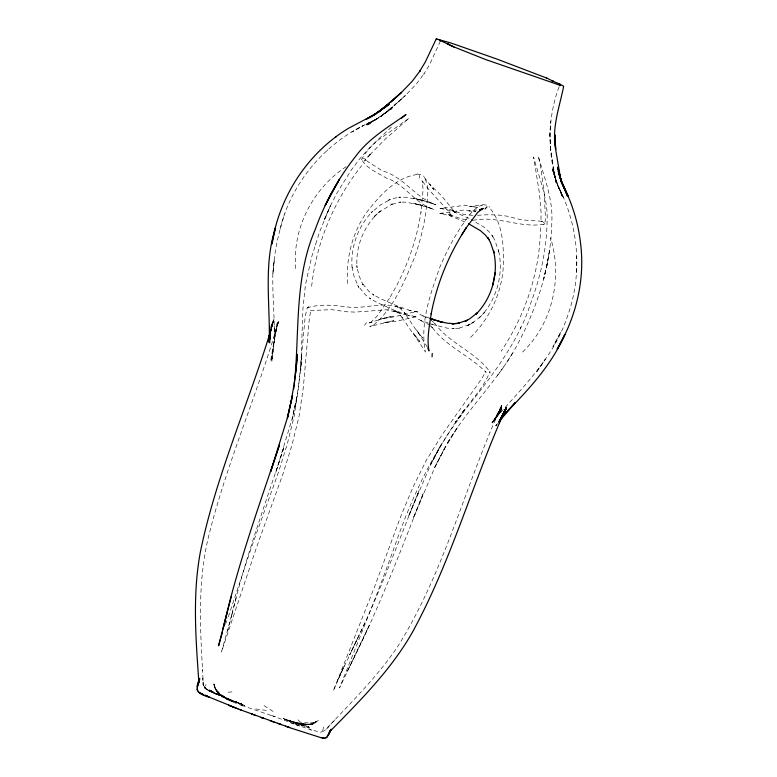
<?xml version="1.0" encoding="UTF-8"?>
<svg xmlns="http://www.w3.org/2000/svg" width="777" height="777" viewBox="0 0 777 777"><rect width="100%" height="100%" fill="white"/><g stroke="black" fill="none" stroke-linecap="round" stroke-linejoin="round"><path stroke-width="0.58" stroke-dasharray="3.88 2.91" d="M540.51 227.719C540.015 271.571 525.437 314.84 501.204 351.223M559.042 86.907C549.708 111.966 547.785 139.161 552.67 165.414L550.718 149.398L549.883 134.372L550.689 121.008L549.844 135.344L550.718 149.398L555.798 182.197L553.078 166.773L556.235 182.566L553.01 167.473L556.565 182.877L552.806 168.172L556.788 183.139L552.505 168.842L557.031 183.498L562.577 197.387L552.146 169.483L557.09 183.683L563.024 197.358L557.128 183.974L563.422 197.591L557.158 184.45C578.923 224.689 583.109 274.213 567.123 317.21C553.059 359.489 519.939 389.792 491.783 422.581M576.485 272.436L576.757 256.225M490.044 373.29L489.889 371.202C484.333 388.141 469.104 401.146 460.46 416.637C431.585 454.798 411.499 498.523 395.648 543.463C378.35 592.171 358.702 640.054 339.5 687.985L369.444 625.058L347.251 671.318C376.971 613.616 399.834 552.836 423.611 492.55L413.024 518.774L434.664 467.754L445.59 446.212L434.673 467.336L446.319 445.668L457.75 427.097L446.824 443.968C464.083 414.792 487.781 390.297 506.808 362.373C521.124 340.491 531.789 316.375 539.996 291.589C547.115 269.153 551.398 245.775 551.816 222.212C553.185 199.184 544.191 177.787 538.315 156.041L540.802 168.007L544.191 192.647L545.454 218.57L545.036 222.028L543.511 224.64L544.92 223.378M311.664 286.276C316.317 242.414 334.178 200.136 361.674 165.705M271.047 327.913L271.523 324.31L270.911 328.875M274.028 341.424L271.251 360.946L273.902 342.074L271.833 361.606C277.098 332.41 272.067 303.001 272.873 273.669L274.3 259.518L272.853 274.524C273.999 253.797 278.108 233.294 284.916 213.694M477.466 215.278L488.782 214.695L499.019 215.103L507.06 216.161L521.513 219.862L541.773 221.28L540.947 221.649L541.074 212.461L539.442 193.201L533.595 156.964C539.287 178.525 548.465 199.64 547.066 222.465C546.532 249.796 540.539 276.787 531.05 302.35C516.249 348.213 484.557 385.023 455.38 422.241L464.996 408.712L454.001 424.417L442.249 443.191L430.322 465.054L441.589 443.813L430.322 465.52L408.362 516.724L419.065 490.472C396.765 545.668 376.427 601.757 349.601 654.992L364.753 622.999M270.959 330.293L272.105 323.446L271.008 330.186L273.562 320.046L271.066 329.302M419.366 175.311L419.347 178.234M270.755 360.266L277.02 323.766L274.281 339.967L278.205 321.503L274.184 337.82L278.496 320.882L274.116 337.257L278.826 320.406C258.333 391.705 228.059 459.906 209.751 531.886C197.805 577.078 199.796 624.125 202.612 670.308L202.593 669.628L203.224 685.013L205.206 688.665L216.715 694.317L209.266 691.015L204.798 687.888L203.156 684.246L202.816 678.263L203.224 685.013L203.156 684.246L205.089 688.422L204.953 686.615M549.63 250.019L546.639 266.56L548.951 253.778M270.911 331.546L272.601 322.542L271.018 330.546M323.62 726.961L322.708 730.633L321.445 731.681M271.086 330.652L272.96 321.639L270.911 330.817M270.92 330.934L273.261 320.784L270.979 330.002M227.642 631.186L232.109 613.587L221.426 652L256.682 546.998L283.071 473.64L291.987 445.046L299.116 415.986L303.351 387.422L309.411 317.706L310.946 310.237L310.14 310.547L331.682 309.654L346.911 311.791L355.196 312.101L386.373 309.79L396.853 312.092L393.716 310.936L399.932 313.325L395.561 310.596L402.263 317.55L401.068 315.986L412.014 332.148L419.842 341.54L413.179 333.187L425.466 352.02C419.561 323.358 430.439 293.764 439.947 266.938C445.988 252.486 453.312 238.549 461.936 225.466C467.725 217.968 472.775 208.042 482.43 205.099L469.493 206.478L477.34 207.313L465.034 205.245L439.947 208.634L444.075 208.809L441.113 208.43L453.01 211.431L469.085 218.356M236.218 597.775L231.624 615.51C245.241 557.973 265.851 502.486 284.246 446.387L275.602 473.008L291.822 419.881L297.183 396.153L292.239 419.211L297.183 394.969L300.252 373.242L301.913 354.38L300.738 370.347L302.943 308.615L305.429 284.809L311.674 256.857L319.745 231.478L330.38 205.876L336.558 193.735L351.126 170.241L359.411 159.227L368.123 149.291L377.088 140.851L409.1 118.201L385.023 139.355L367.764 156.935L371.289 153.127L364.549 161.082L365.986 159.042C362.325 159.304 379.817 168.444 381.711 170.697C403.516 176.194 415.239 197.785 435.868 204.827L420.804 199.874L433.323 203.681L429.875 202.622M271.086 329.535L273.922 319.464L270.901 329.924M315.239 244.823L315.452 244.085M280.089 229.069L280.167 228.826C291.045 184.071 322.824 145.552 364.005 125.233L351.845 131.954L364.753 124.796L378.38 118.376L365.297 124.65L378.923 117.648L366.045 124.961L379.176 117.376L366.812 125.573L392.142 108.411L379.914 116.832L392.502 107.547L380.439 116.599L392.977 106.77L381.089 116.395L405.371 95.59L394.318 105.565L406.08 94.775L416.365 83.994L424.339 73.368L423.747 74.281L429.807 64.209L439.85 42.23M228.321 616.802L252.107 545.464L278.438 472.367L287.325 443.92L294.425 415.025L298.63 386.674L305.225 316.336L307.041 308.391L308.887 306.769L306.517 308.751M205.4 685.965L206.07 684.518M225.466 624.358L227.914 617.88M324.456 219.308L330.38 205.876L324.456 219.308L324.825 218.386M357.575 638.364L337.111 681.448L344.434 665.549L333.284 690.928L374.203 587.791L401.418 514.665L413.082 487.014L426.427 460.13L441.686 435.411L482.119 378.078L485.761 371.416L486.081 372.426C469.764 355.39 446.571 346.94 432.333 327.554L433.275 328.389L431.488 326.884M520.182 328.302L520.813 327.02M364.51 325.233L366.472 322.708M492.89 421.969L501.573 407.401L493.201 421.552L501.874 405.584L494.405 420.648L501.971 405.147L494.745 420.474L501.952 404.788C465.316 484.79 444.502 572.28 397.261 647.222C379.186 673.698 356.798 696.775 334.78 719.939C330.215 724.057 327.156 730.914 320.61 732.206L310.042 729.613M506.808 362.373L513.179 352.224M501.631 408.129L492.375 422.737L502 409.44L492.152 422.999L502.282 409.897M492.375 422.737L501.777 408.828M497.416 423.64L496.066 425.602L497.435 423.737M497.581 375.417L504.749 365.423M497.134 423.97L495.716 425.874L497.163 424.038M334.78 719.939L324.495 730.807M470.677 337.305C489.034 319.114 501.087 294.59 503.146 268.735C503.875 248.038 503.69 223.97 489.335 207.527M522.571 352.049C552.894 323.232 562.655 277.253 550.543 237.762M467.336 325.777L473.931 322.173L467.336 325.777L476.651 319.959L484.518 312.383L483.109 313.879C497.892 296.29 503.817 271.523 498.212 249.194L498.766 251.505L494.774 240.132L491.802 234.839L492.948 236.674L489.005 231.721L483.741 227.001L471.202 219.493M479.118 318.152L484.518 312.383M326.874 150.738L327.729 149.893M374.592 216.317L380.409 210.926L374.592 216.317L376.097 214.889C362.723 228.71 355.303 248.407 357.09 267.647L356.798 265.588L358.887 275.476L362.985 284.916L361.965 282.925L368.832 291.297L373.96 295.192L372.931 294.454L379.827 298.368L396.989 305.876L411.761 311.072L408.964 310.266L417.909 312.053L414.248 311.82L417.2 311.694C405.876 313.131 395.134 317.647 383.653 318.269L393.288 316.093L378.865 319.561L384.596 318.007L369.143 322.931L371.911 321.785L370.775 322.494L376.884 316.365L389.296 298.485L388.995 298.97C405.244 272.387 416.365 242.667 421.017 211.839L420.94 212.325L423.106 190.064L422.445 181.235L422.882 182.391L421.522 179.73C430.332 193.152 442.861 203.467 452.282 216.501L450.077 214.51L453.049 216.715L447.416 213.879L461.315 218.871L468.949 220.076M391.355 127.001C381.08 137.393 368.366 146.62 361.441 159.722L361.373 158.829C365.773 168.201 377.933 172.999 386.538 178.098C405.264 184.363 415.258 204.128 434.226 209.615L428.457 207.478M378.613 212.597L392.366 203.856L390.248 204.817L400.922 202.069L399.368 202.137L406.07 202.175L422.853 205.652L412.82 203.118L431.954 208.557L419.755 204.769L421.94 205.439M313.364 723.96L318.657 720.162L313.364 723.96C303.418 726.272 293.628 722.115 284.333 719.046L296.134 722.756L306.051 724.553L314.034 723.746L306.167 724.611L313.685 723.727M307.925 307.43L307.41 307.789C320.231 303.681 334.664 305.244 347.892 307.022C364.84 309.207 382.061 301.34 398.562 307.323L395.464 306.235L402.146 308.799L398.387 306.614L405.38 313.743L404.361 312.461L415.025 328.457L422.426 337.791L416.462 329.934L427.428 347.212M346.202 166.676C312.228 188.811 291.589 229.788 295.814 270.357M544.046 224.213C520.648 228.399 497.455 215.462 473.679 220.231M541.171 221.464L541.987 221.105L543.783 222.678M469.259 324.737L458.76 328.215L460.314 328.079L452.68 328.749L454.137 328.622L447.047 328.137L430.691 324.009M476.709 210.023L468.91 210.975L475.854 211.626L464.063 210.004L439.442 213.49L443.201 213.704L440.103 213.286L451.262 216.152M314.083 722.503L310.441 722.901M417.016 174.514C395.61 177.535 379.914 195.464 367.239 211.567C352.049 232.692 345.571 259.304 347.707 285.101M231.993 691.88L227.71 692.297M308.556 723.047L301.204 722.221M266.394 710.392L253.467 708.663M472.737 215.414L462.995 214.131L449.407 209.236L455.681 212.558L452.865 210.431L455.273 212.704L441.724 195.998L429.564 184.139L433.712 189.53L423.921 176.933C430.711 187.529 426.612 201.204 425.815 212.908C423.416 228.477 419.483 243.803 414.102 258.605C403.875 282.566 393.512 309.023 372.669 325.728L373.465 325.427L369.774 326.525L393.706 320.658L383.197 322.805L395.959 321.338L417.026 316.54L413.733 316.744L417.21 316.929L407.614 315.132L410.275 315.909L394.93 310.509L377.088 302.544L369.842 298.329L370.784 299.019L365.307 294.765L357.808 285.528L358.799 287.48L354.215 277.068L351.894 266.22L352.146 268.22C350.184 247.494 358.119 226.243 372.552 211.354L371.115 212.752L380.196 205.138L390.569 199.271L388.49 200.213L394.036 198.261L400.194 197.173L398.737 197.241L405.963 197.212L423.718 200.699L413.325 198.154L423.718 200.699M362.791 158.731L365.103 158.906L365.413 159.955M482.595 204.652L486.13 205.06L489.695 207.148M298.96 723.134L306.167 724.047L298.96 723.134L299.796 723.348L291.734 721.182M416.987 173.97L421.076 174.64L424.096 176.466M311.907 730.215L294.376 724.038L301.427 726.709M428.38 323.154L418.211 319.347L428.797 324.592M429.467 323.533L432.75 324.66M429.778 318.298L419.959 314.568L428.836 318.813M290.413 722.688L298.659 725.669L270.901 715.228L275.252 716.831L239.501 704.642M393.716 310.936L401.583 313.83M242.764 705.924C231.41 701.204 215.142 697.416 213.665 682.73L215.287 689.034L221.076 694.667L230.089 699.533L241.822 704.098L226.379 698.3L217.871 694.065L227.787 698.795L240.501 703.544L221.455 696.367L208.994 689.529L215.724 693.715L226.758 698.387L214.724 693.579L208.654 690.646L204.642 687.227L208.654 690.646L215.676 693.948L209.266 691.015L204.798 687.888M448.941 215.248L466.559 222.688M224.708 697.746L209.149 689.927L216.385 694.016M273.077 711.45L262.082 704.389M225.33 697.892L219.347 693.337L215.006 687.674L217.783 693.259L222.834 697.008L231.556 700.941L244.862 705.506L226.311 698.659L220.736 695.347L228.069 699.455L231.556 700.941L224.466 697.804L219.153 694.279M430.788 319.959L435.421 323.834L434.586 323.077C449.31 343.628 475.553 351.719 489.976 371.989M429.691 325.349L433.275 328.389M300.767 722.474L297.688 719.589M215.608 688.985L217.783 693.259M274.436 326.058L274.291 342.774L274.534 326.107M547.299 263.646L543.647 279.128L547.299 263.646M560.635 332.294L552.962 346.804L560.644 332.313M537.461 370.726L536.849 371.629L545.503 359.013L537.461 370.726M316.424 721.415C306.303 728.923 293.551 721.338 283.168 718.55C292.56 721.648 302.234 725.417 312.305 724.057L305.108 724.553L311.13 724.174L310.489 724.417L316.424 721.415M308.722 726.592L298.242 724.018L285.615 719.696L298.242 724.018L308.722 726.592M309.712 727.991L286.237 720.056L309.712 727.991M242.958 704.7C232.342 700.223 215.608 697.591 213.84 683.682C214.471 692.19 222.271 696.59 229.196 699.621L221.649 695.638L216.249 690.792L214.199 684.964L217.036 691.753L222.834 696.386L231.614 700.582L242.958 704.7M232.721 701.796L225.408 698.474L232.721 701.796M226.379 698.3L217.89 693.88L226.379 698.3"/><path stroke-width="1.17" d="M366.21 119.24L376.039 113.714L348.242 128.438C307.284 153.351 279.254 196.746 271.921 243.988L275.505 227.807C263.374 265.19 270.299 304.273 269.23 342.57L269.998 330.546M269.998 330.351L269.23 341.899L269.978 334.256M459.469 323.232L452.214 323.824L459.469 323.232L457.789 323.378L467.288 320.221L465.268 321.299L469.648 318.852L477.466 312.704L475.718 314.53C492.181 298.174 498.989 272.97 493.434 250.485L494.036 252.855L490.452 242.453L487.771 237.636L488.927 239.491L485.295 234.975L480.39 230.652L468.58 223.757M440.2 41.336L439.549 40.113L453.972 47.018M207.964 696.726L204.798 695.143L207.333 696.309C196.63 694.269 194.726 687.917 199.738 678.622L197.397 686.839L199.213 680.341M295.639 372.931L297.397 354.409C295.95 375.903 292.249 397.164 287.441 418.143L292.56 395.464L287.063 418.803L270.717 471.561L279.429 445.066C258.906 505.885 237.218 566.452 222.999 629.156L231.323 596.299M293.735 388.84L294.143 385.431M294.308 384.032C299.776 332.469 294.007 278.768 315.112 229.788C324.689 203.234 338.296 178.079 355.934 156.002C369.065 138.18 388.354 127.107 406.021 114.501L401.078 118.522M269.289 341.132L270.085 335.12M269.988 335.722L269.366 340.297L270.095 335.8M494.949 274.009L495.143 272.844L492.608 285.654M432.051 356.818L432.245 353.467M270.134 334.256L269.366 337.694L269.881 335.441M227.263 612.043L218.551 645.833L222.543 631.954M270.124 332.779L269.192 336.247L270.134 332.886M269.901 333.411C247.29 406.497 215.715 476.991 200.33 552.185C192.395 594.968 195.814 638.607 198.825 681.691L198.533 677.204M198.708 681.992L199.495 679.244L198.757 682.954L198.757 680.681M330.847 729.758L326.651 737.431L324.883 738.131L321.047 737.703L291.501 728.272L239.743 709.556M331.119 729.176L329.166 733.546L330.478 730.642M328.7 734.508L329.565 732.682L327.282 736.81M499.261 422.105L506.274 407.721L499.164 422.892L506.283 407.274C472.94 481.478 451.495 560.897 412.296 632.478C390.724 670.357 359.557 701.233 329.283 732.109L330.487 730.399M499.281 422.076L506.099 408.255L499.3 421.416L505.866 408.877L501.524 416.841M499.99 419.745L505.642 409.576L501.447 416.919M461.528 235.246L466.161 227.865C449.116 253.953 436.907 283.246 431.186 313.918L431.264 313.403C429.467 325.728 426.67 338.471 428.962 350.893L427.806 347.979M500.796 418.308L505.516 410.363L502.408 415.501M486.917 206.896L485.11 208.984M499.912 419.891L505.487 411.169L500.961 418.191M465.889 228.302L477.709 212.344L483.333 208.333L479.623 210.149L482.439 208.828L480.73 209.295M499.038 421.416L505.536 411.927L500.126 419.735M500.184 420.017L505.672 412.568L499.98 420.172M499.339 421.289L515.19 402.612L505.953 412.801C528.875 389.287 551.709 364.811 564.966 334.256L557.158 349.223C576.272 317.026 585.489 278.768 580.322 241.472L580.205 240.443C577.554 220.377 571.318 200.884 561.79 183.032L568.094 196.134L561.79 182.624L567.725 195.94L559.129 174.961M559.508 85.791L559.955 85.489M335.547 137.228L336.431 136.49M369.648 117.783L389.083 104.011L377.166 112.879L389.481 103.254L378.671 111.985L401.583 92.376L390.773 102.108L402.311 91.569L412.364 81.08L420.124 70.736L419.493 71.649L425.378 61.849L436.247 38.918L450.845 42.968L496.94 59.062L546.989 78.186M376.408 113.287L388.83 104.837M372.397 116.006L376.185 113.51L366.239 119.192M326.651 737.431L325.864 737.878M479.623 210.149L480.672 209.635M436.859 38.85L436.247 38.918M560.081 85.46L560.625 85.489L485.392 59.45L452.379 46.29L452.991 46.571M453.797 323.688L447.202 323.164L439.491 321.484L442.327 322.29L431.827 319.094L440.676 321.785M322.086 737.927L324.116 738.15M270.406 720.852L274.31 722.221M277.428 723.3L281.235 724.611L279.526 724.009M285.46 726.136L289.695 727.612M429.778 318.298L434.003 319.794M287.267 726.767L289.413 727.534M255.759 715.51L251.797 714.024L252.574 714.325M241.501 710.227L206.41 695.988L209.518 697.425L208.76 697.076M232.002 706.594L237.947 708.867M231.002 706.186L228.525 705.234L234.314 707.478M558.284 171.377L561.596 182.245L557.643 167.56L561.412 182.09L557.905 166.977L561.12 181.876L555.778 150.272L554.817 134.761L555.662 149.417C551.447 128.011 559.77 106.342 563.646 86.305C560.013 83.829 555.74 82.508 551.777 80.662L553.535 81.439L546.464 77.953M558.731 83.654L560.266 84.372M439.782 40.287L440.394 40.608L439.306 40.006L439.85 40.317M452.214 46.193L451.214 45.62M197.95 691.695L199.436 692.705M567.297 196.027L561.761 182.372L558.323 171.406M197.028 689.189L197.135 690.19M269.765 326.204L269.804 342.812M270.007 336.004L269.434 339.423L270.066 336.043M269.901 336.266L269.444 338.549L269.92 336.295M270.114 333.459L269.26 336.917L270.114 333.537M331.051 193.794L325.165 205.468L339.432 179.273L331.051 193.794M263.966 718.502L261.227 717.521L263.966 718.502M449.844 44.901L448.018 44.056L449.844 44.901M203.487 694.609L199.99 692.997L203.487 694.609"/></g></svg>
